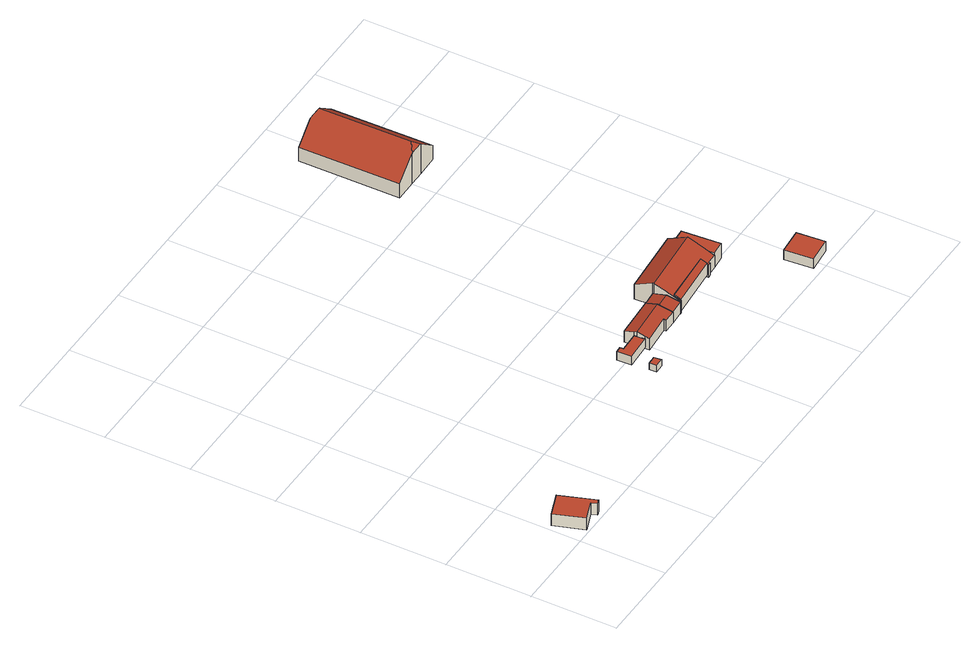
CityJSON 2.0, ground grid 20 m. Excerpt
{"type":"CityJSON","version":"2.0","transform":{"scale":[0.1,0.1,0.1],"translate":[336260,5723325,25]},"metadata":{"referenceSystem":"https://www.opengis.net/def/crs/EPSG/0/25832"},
"CityObjects":{
"building1":{"type":"Building","attributes":{"Geometrietyp2DReferenz":"3000","Gemeindeschluessel":"05170048","function":"31001_2735","roofType":"1000","measuredHeight":3.13},"geometry":[{"type":"Solid","lod":"2","boundaries":[[[[0,1,2,3]],[[4,5,1,0]],[[6,7,5,4]],[[8,9,7,6]],[[10,11,9,8]],[[3,2,11,10]],[[8,6,4,0,3,10]],[[1,5,7,9,11,2]]]],"semantics":{"surfaces":[{"type":"WallSurface"},{"type":"RoofSurface"},{"type":"GroundSurface"}],"values":[[0,0,0,0,0,0,1,2]]}}]},
"building2":{"type":"Building","attributes":{"Geometrietyp2DReferenz":"3000","Gemeindeschluessel":"05170048","function":"31001_2723","roofType":"1000","measuredHeight":1.86},"address":[{"country":"Germany","locality":"Wesel","thoroughfareNumber":"19a","thoroughfareName":"Frankfurter Straße"}],"geometry":[{"type":"Solid","lod":"2","boundaries":[[[[12,13,14,15]],[[16,17,13,12]],[[18,19,17,16]],[[15,14,19,18]],[[16,12,15,18]],[[13,17,19,14]]]],"semantics":{"surfaces":[{"type":"WallSurface"},{"type":"RoofSurface"},{"type":"GroundSurface"}],"values":[[0,0,0,0,1,2]]}}]},
"building3":{"type":"Building","attributes":{"Geometrietyp2DReferenz":"3000","Gemeindeschluessel":"05170048","function":"31001_2723","roofType":"1000","measuredHeight":2.26},"address":[{"country":"Germany","locality":"Wesel","thoroughfareNumber":"19a","thoroughfareName":"Frankfurter Straße"}],"geometry":[{"type":"Solid","lod":"2","boundaries":[[[[20,21,22,23]],[[24,25,21,20]],[[26,27,25,24]],[[28,29,27,26]],[[30,31,29,28]],[[23,22,31,30]],[[28,26,24,20,23,30]],[[21,25,27,29,31,22]]]],"semantics":{"surfaces":[{"type":"WallSurface"},{"type":"RoofSurface"},{"type":"GroundSurface"}],"values":[[0,0,0,0,0,0,1,2]]}}]},
"building4":{"type":"Building","attributes":{"Geometrietyp2DReferenz":"3000","Gemeindeschluessel":"05170048","function":"31001_1010","roofType":"3100","measuredHeight":3.63},"address":[{"country":"Germany","locality":"Wesel","thoroughfareNumber":"19a","thoroughfareName":"Frankfurter Straße"}],"geometry":[{"type":"Solid","lod":"2","boundaries":[[[[32,33,34,35]],[[36,37,33,32]],[[38,39,37,36]],[[40,41,39,38]],[[42,43,41,40]],[[44,45,43,42]],[[46,47,45,44]],[[48,49,47,46]],[[50,51,49,48]],[[35,34,51,50]],[[36,32,35,50,48,46,38]],[[44,42,40,38,46]],[[33,37,39,41,43,45,47,49,51,34]]]],"semantics":{"surfaces":[{"type":"WallSurface"},{"type":"RoofSurface"},{"type":"GroundSurface"}],"values":[[0,0,0,0,0,0,0,0,0,0,1,1,2]]}}]},
"building5":{"type":"Building","attributes":{"Geometrietyp2DReferenz":"3000","Gemeindeschluessel":"05170048","function":"31001_1010","roofType":"3100","measuredHeight":3.69},"address":[{"country":"Germany","locality":"Wesel","thoroughfareNumber":"19a","thoroughfareName":"Frankfurter Straße"}],"geometry":[{"type":"Solid","lod":"2","boundaries":[[[[52,49,53,54]],[[55,45,49,52]],[[56,57,45,55]],[[54,53,57,56]],[[52,58,55]],[[56,59,54]],[[54,59,58,52]],[[55,58,59,56]],[[49,45,57,53]]]],"semantics":{"surfaces":[{"type":"WallSurface"},{"type":"RoofSurface"},{"type":"GroundSurface"}],"values":[[0,0,0,0,0,0,1,1,2]]}}]},
"building6":{"type":"Building","attributes":{"Gemeindeschluessel":"05170048","Geometrietyp2DReferenz":"3000","function":"31001_1010"},"address":[{"country":"Germany","locality":"Wesel","thoroughfareNumber":"19a","thoroughfareName":"Frankfurter Straße"}],"children":["building6-1","building6-2","building6-3"]},
"building6-1":{"type":"BuildingPart","attributes":{"roofType":"3100","measuredHeight":5.95},"parents":["building6"],"geometry":[{"type":"MultiSurface","lod":"2","boundaries":[[[60,61,62,63]],[[64,65,61,60]],[[66,67,68,69]],[[70,71,67,66]],[[72,73,71,70]],[[74,75,73,72]],[[76,77,75,74]],[[78,79,77,76]],[[80,81,82,83]],[[63,62,81,80]],[[66,69,84,85,64,60,63,80,83,86,70]],[[78,76,74,72,70,86]],[[61,65,87,88,68,67,71,73,75,77,79,89,82,81,62]],[[90,87,65,91]],[[85,90,91,64]],[[90,92,88,87]],[[85,84,92,90]],[[92,93,68,88]],[[84,69,93,92]],[[78,86,94,95]],[[94,89,79,95]],[[86,96,94]],[[94,96,83,82,89]]],"semantics":{"surfaces":[{"type":"WallSurface"},{"type":"RoofSurface"},{"type":"GroundSurface"},{"type":"ClosureSurface"}],"values":[0,0,0,0,0,0,0,0,0,0,1,1,2,0,3,0,3,0,3,0,3,0,3]}}]},
"building6-2":{"type":"BuildingPart","attributes":{"roofType":"1000","measuredHeight":3.95},"parents":["building6"],"geometry":[{"type":"MultiSurface","lod":"2","boundaries":[[[97,98,79,95]],[[99,100,98,97]],[[101,82,100,99]],[[99,97,95,101]],[[98,100,82,79]],[[101,96,83]],[[94,95,79,89]],[[83,96,94,89,82]]],"semantics":{"surfaces":[{"type":"WallSurface"},{"type":"RoofSurface"},{"type":"GroundSurface"},{"type":"ClosureSurface"}],"values":[0,0,0,1,2,0,3,3]}}]},
"building6-3":{"type":"BuildingPart","attributes":{"roofType":"2100","measuredHeight":3.84},"address":[{"country":"Germany","locality":"Wesel","thoroughfareNumber":"19a","thoroughfareName":"Frankfurter Straße"}],"parents":["building6"],"geometry":[{"type":"MultiSurface","lod":"2","boundaries":[[[102,93,91,103]],[[104,105,102,103]],[[92,90,91,93]],[[105,84,69,102]],[[92,93,69,84]],[[105,104,85,84]],[[90,92,84,85]],[[104,103,64,85]],[[91,90,85,64]]],"semantics":{"surfaces":[{"type":"WallSurface"},{"type":"RoofSurface"},{"type":"GroundSurface"},{"type":"ClosureSurface"}],"values":[0,1,2,0,3,0,3,0,3]}}]},
"building7":{"type":"Building","attributes":{"Geometrietyp2DReferenz":"3000","Gemeindeschluessel":"05170048","function":"31001_1313","roofType":"1000","measuredHeight":2.6},"address":[{"country":"Germany","locality":"Wesel","thoroughfareNumber":"19a","thoroughfareName":"Frankfurter Straße"}],"geometry":[{"type":"Solid","lod":"2","boundaries":[[[[106,107,108,109]],[[110,111,107,106]],[[112,113,111,110]],[[109,108,113,112]],[[110,106,109,112]],[[107,111,113,108]]]],"semantics":{"surfaces":[{"type":"WallSurface"},{"type":"RoofSurface"},{"type":"GroundSurface"}],"values":[[0,0,0,0,1,2]]}}]},
"building8":{"type":"Building","attributes":{"Geometrietyp2DReferenz":"3000","Gemeindeschluessel":"05170048","function":"31001_1010","roofType":"3300","measuredHeight":9.33},"address":[{"country":"Germany","locality":"Wesel","thoroughfareNumber":"19","thoroughfareName":"Frankfurter Straße"}],"geometry":[{"type":"Solid","lod":"2","boundaries":[[[[114,115,116,117]],[[118,119,115,114]],[[120,121,119,118]],[[122,123,121,120]],[[124,125,123,122]],[[126,127,125,124]],[[128,129,127,126]],[[130,131,129,128]],[[132,133,131,130]],[[117,116,133,132]],[[134,124,122,120,118,114,135]],[[114,117,135]],[[135,117,132,130,128,134]],[[128,126,124,134]],[[115,119,121,123,125,127,129,131,133,116]]]],"semantics":{"surfaces":[{"type":"WallSurface"},{"type":"RoofSurface"},{"type":"GroundSurface"}],"values":[[0,0,0,0,0,0,0,0,0,0,1,1,1,1,2]]}}]}
},
"vertices":[
[91,9,42],[91,9,11],[61,91,11],[61,91,42],[80,5,42],[80,5,11],[75,18,42],[75,18,11],[29,1,42],[29,1,11],[4,70,42],[4,70,11],
[532,127,26],[532,127,8],[553,128,8],[553,128,26],[531,144,26],[531,144,8],[551,145,26],[551,145,8],
[528,183,29],[528,183,6],[589,187,6],[589,187,29],[526,217,29],[526,217,6],[540,218,29],[540,218,6],[541,210,29],[541,210,6],[587,212,29],[587,212,6],
[589,176,34],[589,176,4],[657,183,4],[657,183,34],[589,187,36],[589,187,4],[587,205,41],[587,205,4],[587,212,39],[587,212,4],[585,234,34],[585,234,4],[682,240,34],[682,240,4],[684,213,41],[684,213,4],[687,178,32],[687,178,4],[657,177,32],[657,177,4],
[687,178,33],[721,180,4],[721,180,33],[682,240,33],[717,243,33],[717,243,4],[684,209,40],[719,212,40],
[849,188,34],[849,188,2],[857,189,2],[857,189,34],[849,191,35],[849,191,2],[721,180,35],[721,180,2],[724,181,2],[724,181,35],[717,240,61],[717,240,2],[717,243,60],[717,243,2],[714,285,41],[714,285,2],[873,298,41],[873,298,2],[874,283,48],[874,283,2],[857,191,35],[857,191,2],[881,193,2],[881,193,35],[723,196,41],[847,206,41],[877,253,61],[847,206,2],[723,196,2],[877,253,2],[847,206,7],[849,191,7],[723,196,7],[724,181,7],[877,253,41],[874,283,41],[880,208,41],
[907,286,41],[907,286,2],[914,196,41],[914,196,2],[881,193,41],
[724,181,38],[849,191,38],[847,206,45],[723,196,45],
[1034,20,33],[1034,20,7],[1028,86,7],[1028,86,33],[974,14,33],[974,14,7],[968,81,33],[968,81,7],
[804,858,81],[804,858,1],[838,858,1],[838,858,81],[752,857,38],[752,857,1],[749,1093,38],[749,1093,1],[794,1094,75],[794,1094,1],[798,1094,79],[798,1094,1],[827,1094,79],[827,1094,1],[836,1094,79],[836,1094,1],[886,1095,38],[886,1095,1],[890,859,38],[890,859,1],[817,1084,95],[821,870,95]
]}
